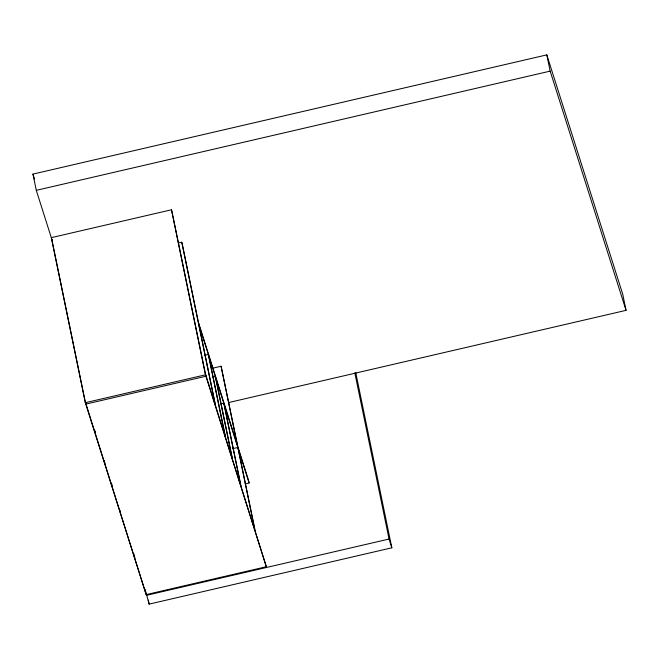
<?xml version="1.0" encoding="UTF-8"?>
<svg xmlns="http://www.w3.org/2000/svg" width="659" height="659" viewBox="0 0 659 659"><rect width="100%" height="100%" fill="white"/><g stroke="black" fill="none" stroke-linecap="round" stroke-linejoin="round"><path stroke-width="0.99" d="M52.473 241.326L36.294 190.344L32.95 174.1L546.813 54.878L622.706 294.103L626.05 310.348L228.376 402.616M36.294 190.344L550.166 71.123L626.05 310.348M51.756 239.077L85.761 404.115L205.913 376.24L171.9 211.201L171.455 209.784L51.303 237.66L85.308 402.698L146.191 594.616L266.335 566.74L205.377 373.645M178.737 242.907L181.744 242.207L182.189 243.632L215.658 406.068M204.306 355.374L208.31 354.443L225.048 435.665M212.083 368.348L221.086 366.256L237.742 446.291M85.308 402.698L205.46 374.823L266.335 566.74M212.338 377.294L215.336 376.594L232.075 457.816M220.765 403.868L223.772 403.176L240.51 484.398M232.816 448.639L237.825 447.477L254.563 528.699M245.09 483.937L249.094 483.006L248.558 480.403L198.392 322.251M146.347 595.349L389.049 539.046L391.833 547.81L149.132 604.122L145.104 589.311M198.927 324.846L249.094 483.006M32.95 174.1L34.507 179.001M85.538 402.492L146.191 594.616M546.813 54.878L550.166 71.123M355.736 372.599L391.833 547.81M354.814 372.895L389.049 539.046M238.278 448.894L255.008 530.116M221.086 366.256L237.289 444.874M224.225 404.593L240.955 485.815M215.79 378.011L232.528 459.232M208.763 355.86L225.502 437.082M181.744 242.207L215.213 404.651M171.455 209.784L205.46 374.823M148.308 600.094L149.132 604.122M134.444 555.982L134.864 557.992M133.793 553.568L134.411 556.575M119.946 510.264L120.358 512.274M111.552 483.096L112.376 487.108M104.279 460.534L104.896 463.541M94.896 430.937L95.308 432.947M94.443 429.52L95.061 432.526"/></g></svg>
